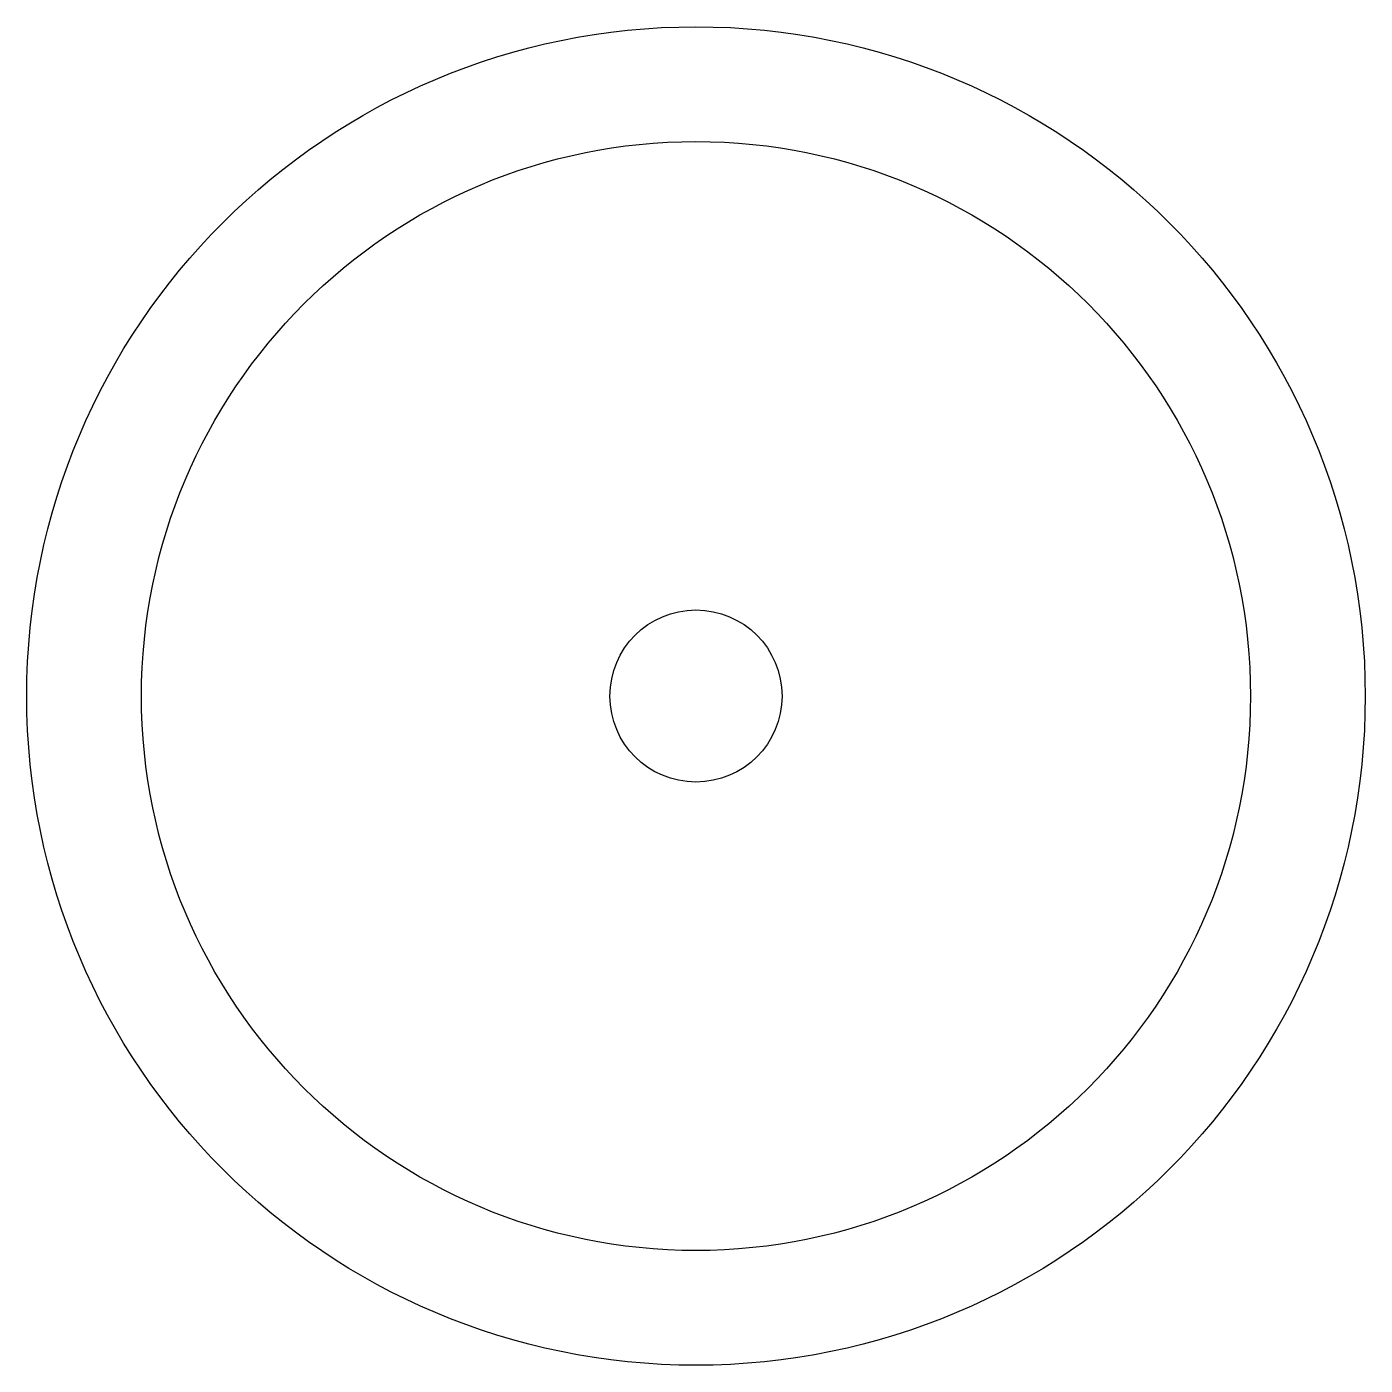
# Model space of a CAD drawing. Extents: x 45.947 to 46.297, y 25.028 to 25.378.
import ezdxf

# ---------------------------------------------------------------- set-up
doc = ezdxf.new("R2010")
doc.units = 0
doc.layers.get('0').update_dxf_attribs({"linetype": 'CONTINUOUS'})

msp = doc.modelspace()

# ---------------------------------------------------------------- linework, layer by layer
at = {"color": 0}
for radius in [0.175, 0.145, 0.0225]:
    msp.add_circle((46.12181, 25.20343), radius, dxfattribs=at)

doc.saveas('drawing.dxf')
